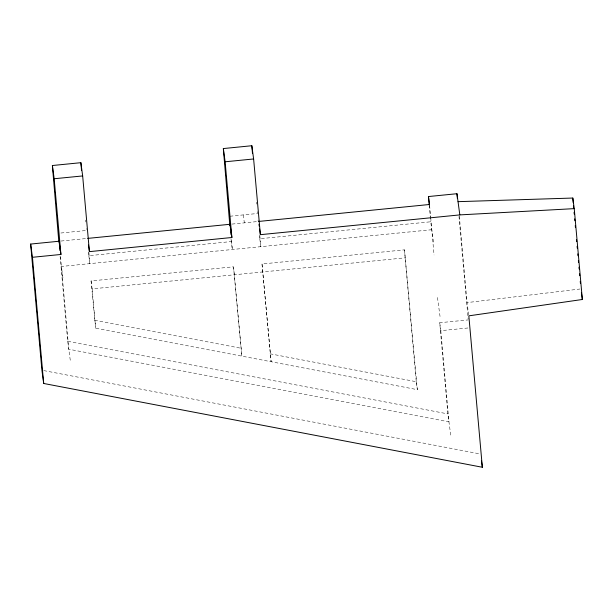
<?xml version="1.0" encoding="UTF-8"?>
<svg xmlns="http://www.w3.org/2000/svg" width="613" height="613" viewBox="0 0 613 613"><rect width="100%" height="100%" fill="white"/><g stroke="black" fill="none" stroke-linecap="round" stroke-linejoin="round"><path stroke-width="0.46" stroke-dasharray="3.06 2.3" d="M468.707 314.898L467.045 302.607L579.967 289.014M60.917 233.009L86.563 230.465L86.402 228.58M229.975 216.236L257.514 213.5L257.353 211.623M61.039 241.039L87.636 238.403M231.998 224.082L258.586 221.446M88.479 251.958L88.816 255.698L231.277 241.568L232.35 249.506L231.43 239.223M259.429 235.001L259.766 238.741L430.717 221.783L433.583 242.963M431.79 229.722L61.392 266.463L63.185 279.704M262.019 263.981L271.107 361.724L262.019 263.981L404.48 249.843L417.323 389.653L95.651 328.208L91.069 280.938L233.53 266.801L241.867 356.138L233.53 266.801M91.069 280.938L92.142 288.876L405.553 257.789M450.731 435.077L447.865 413.905L439.728 322.729L468.225 319.902M439.728 322.729L440.801 330.675L469.297 327.848M94.578 320.27L240.794 348.199M270.034 353.785L416.25 381.715L417.323 389.653M60.097 256.027L67.706 341.288L447.865 413.905M43.791 370.604L479.619 453.85M437.475 297.497L440.341 318.668M259.766 238.741L260.839 246.679L259.92 236.403M243.269 214.918L244.342 222.856M88.816 255.698L89.889 263.644L88.885 252.426M67.706 341.288L70.572 362.459M459.306 215.945L467.045 302.607M458.991 216.489L468.133 318.952M429.621 205.424L430.625 216.634M430.709 217.569L434.042 254.962M440.801 330.675L448.938 421.844L68.779 349.226L60.48 256.188M429.215 204.957L430.717 221.783M404.48 249.843L416.25 381.715M258.096 220.044L258.265 221.914M231.024 238.764L231.277 241.568M92.142 288.876L95.651 328.208M256.563 202.206L256.724 204.091M85.69 220.105L85.851 221.99"/><path stroke-width="0.92" d="M458.034 201.662L572.81 198.045L574.243 208.635L582.35 299.489L468.83 315.841L482.347 467.267L43.699 383.477L41.914 370.244L30.65 244.058L59.139 241.231L60.932 254.464L32.443 257.291L30.65 244.058M58.833 241.813L52.389 165.518L80.878 162.69L82.663 175.931L89.421 251.636L231.883 237.507L225.124 161.794L223.339 148.561L251.828 145.733L253.621 158.966L260.379 234.679L459.819 214.895L574.243 208.635M52.389 165.518L54.174 178.751L82.663 175.931M225.124 161.794L253.621 158.966M429.215 204.957L428.464 196.543L456.961 193.716L459.819 214.895M87.636 238.403L230.097 224.274L231.883 237.507M258.586 221.446L429.537 204.489L428.464 196.543M581.392 292.432L582.35 299.489M481.45 460.647L482.347 467.267M258.97 224.281L259.23 226.174M259.613 229.009L260.379 234.679M88.533 245.024L89.421 251.636M572.81 198.045L573.232 202.78M573.484 205.623L573.653 207.516M574.075 212.244L574.243 214.136M574.665 218.872L574.833 220.764M575.262 225.492L575.431 227.385M576.526 239.691L576.695 241.583M577.117 246.311L577.285 248.204M577.791 253.889L577.959 255.782M578.381 260.51L578.557 262.402M578.979 267.138L579.147 269.03M579.569 273.758L579.737 275.651M580.243 281.329L580.411 283.221M456.961 193.716L457.382 198.459M230.097 224.274L230.595 229.883M230.764 231.752L231.009 234.557M229.852 225.676L223.339 148.561M54.174 178.751L60.932 254.464M59.139 241.231L59.561 245.905M59.729 247.775L59.974 250.579M32.443 257.291L43.699 383.477M251.828 145.733L252.464 153.265M80.878 162.69L81.506 170.222"/></g></svg>
